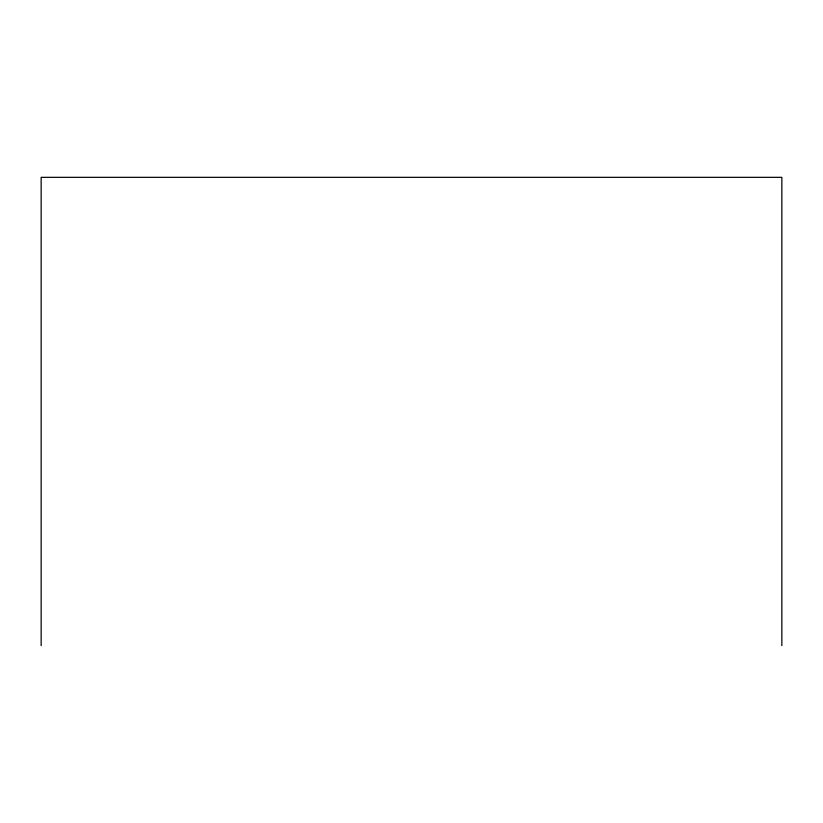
<?xml version="1.0" encoding="UTF-8"?>
<svg xmlns="http://www.w3.org/2000/svg" width="823" height="823" viewBox="0 0 823 823"><rect width="100%" height="100%" fill="white"/><g stroke="black" fill="none" stroke-linecap="round" stroke-linejoin="round"><path stroke-width="1.23" d="M781.85 645.664L781.85 177.336L41.15 177.336L41.15 645.664"/></g></svg>
